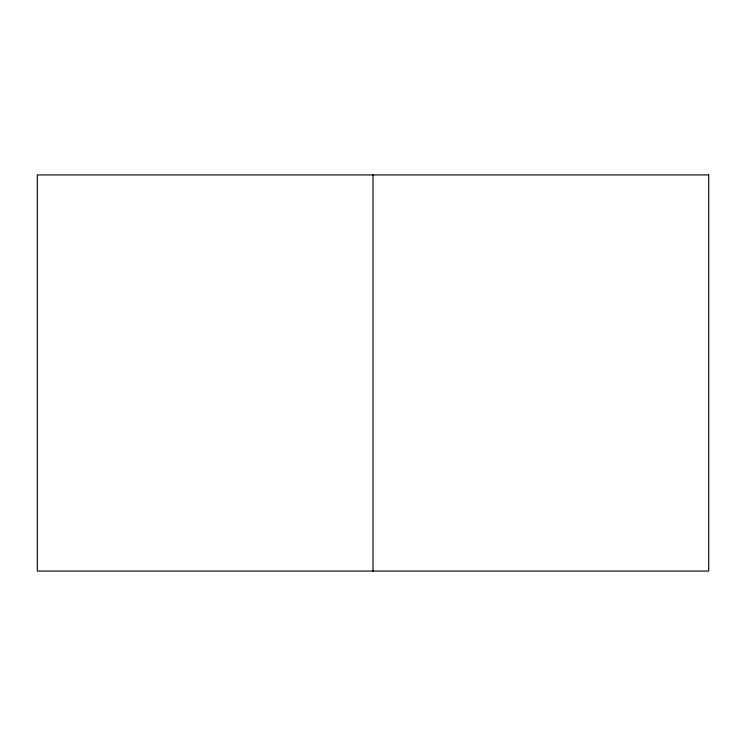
<?xml version="1.0" encoding="UTF-8"?>
<svg xmlns="http://www.w3.org/2000/svg" width="746" height="746" viewBox="0 0 746 746"><rect width="100%" height="100%" fill="white"/><g stroke="black" fill="none" stroke-linecap="round" stroke-linejoin="round"><path stroke-width="1.12" d="M373 174.937L373 571.063M708.7 174.937L37.3 174.937L37.3 571.063L708.7 571.063L708.7 174.937"/></g></svg>
